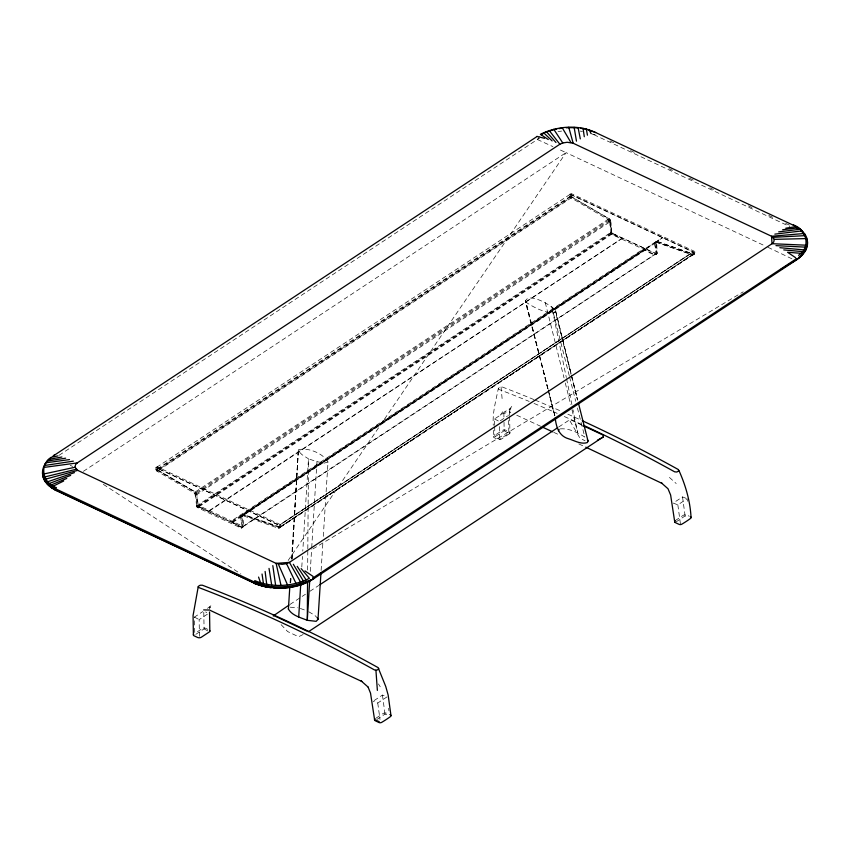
<?xml version="1.0" encoding="UTF-8"?>
<svg xmlns="http://www.w3.org/2000/svg" width="850" height="850" viewBox="0 0 850 850"><rect width="100%" height="100%" fill="white"/><g stroke="black" fill="none" stroke-linecap="round" stroke-linejoin="round"><path stroke-width="0.64" stroke-dasharray="4.25 3.19" d="M307.658 570.01L307.806 550.152M307.817 548.834L308.476 458.819L301.984 454.654L298.223 450.872L298.424 449.756C308.125 447.238 323.127 453.305 328.015 462.039L323.223 537.413M509.618 415.374L509.979 408.754L511.785 406.438M279.427 526.947L278.556 528.307L279.501 528.031L279.363 525.321L155.922 467.468L157.08 466.767L280.426 524.62L280.447 527.085L243.493 514.526L242.239 514.919C245.438 530.836 242.239 529.518 231.455 520.923L644.226 248.381C645.256 251.058 654.585 256.158 655.711 253.768L242.016 526.989M280.574 527.212L280.617 526.161L280.564 527.329L278.609 528.307L242.335 515.472C237.49 516.396 245.756 527.499 240.901 527.967L197.742 507.726L196.467 505.793L197.667 505.081A1.594 0.924 56.6 0 0 198.932 506.94L242.431 527.372L243.089 526.447L242.25 515.791L243.121 514.728L279.714 527.553L280.574 527.212L278.906 528.371M693.377 253.619L693.334 254.671L692.484 254.936L693.462 254.692C691.762 251.993 696.192 249.262 694.524 253.991L693.621 254.267L657.422 241.474C650.856 241.974 659.717 253.789 654.861 254.628L611.702 234.387L610.428 232.464L611.617 231.752A1.594 0.924 56.6 0 0 612.893 233.601L655.977 253.81L657.071 253.077L656.657 241.474M655.701 254.628L657.039 253.119L656.211 242.462A2.146 1.254 56.6 0 1 656.668 241.357L693.664 254.214L694.524 253.884L694.567 252.833L693.419 254.118M290.647 582.792L291.029 576.194M292.007 559.045L298.223 450.872M290.668 582.824L291.051 576.236M292.049 559.109L298.424 449.756L299.328 449.076M310.271 571.402L311.631 548.93M311.716 547.602L316.944 461.667L308.476 458.819L302.77 551.151M290.062 582.749L290.477 576.173M291.55 559.045L298.424 449.756M301.793 566.982L302.441 556.431M547.846 388.737L525.374 301.824C527.181 291.104 552.404 305.671 555.486 310.431L571.274 374.393L555.486 310.431M321.119 570.467L322.883 542.704M209.674 609.036L209.886 606.9L209.78 607.92L211.65 605.211L205.264 609.971M509.979 408.754L509.543 413.015L509.873 409.764L510.946 408.127L504.241 412.016L510.776 412.462M195.288 491.927L608.058 219.374L608.855 220.065L609.737 222.02L196.966 494.562L195.288 491.927L158.408 470.454L157.569 469.476L157.335 466.841M242.027 527.138A1.594 0.924 56.6 0 0 243.089 526.373L241.899 527.159A1.594 0.924 56.6 0 1 240.837 527.924L242.027 527.138L241.06 516.577L242.261 515.865A2.146 1.254 56.6 0 1 242.718 514.686L249.698 510.234L243.472 514.803M657.475 241.347L655.477 242.144A2.146 1.254 56.6 0 0 655.021 243.249L656.232 242.494M693.664 254.214L280.447 527.085M654.861 254.628L654.787 254.596A1.594 0.924 56.6 0 0 655.849 253.831L654.883 243.185L655.509 241.931L692.452 254.777L693.281 254.054L693.069 251.961L280.256 524.471L280.691 526.702M209.291 510.531L208.356 511.211L198.401 506.388L196.732 493.956L195.288 492.065L158.408 470.603L157.324 469.551L156.974 466.82L157.452 469.487L156.262 470.252L157.282 471.421L158.408 470.603M609.737 222.02L611.161 233.846L621.966 238.499L208.356 511.211M533.938 399.585A1512.926 879.569 56.6 0 0 502.424 387.047L500.342 387.079A5.482 2.805 -8.3 0 0 498.366 388.386L498.249 388.779C495.933 400.807 492.299 412.877 493.287 425.266M657.071 253.077L657.039 253.045A1.594 0.924 56.6 0 1 655.977 253.81L242.516 527.074M570.01 194.363L157.25 466.905M195.266 492.139C193.343 493.786 198.857 502.191 196.477 505.867A1.594 0.924 56.6 0 0 197.742 507.726L198.921 507.004M157.569 469.476L570.329 196.934L569.883 194.14L693.398 252.099L569.925 194.14C571.296 191.324 573.336 199.846 570.69 197.498L157.93 470.05M612.871 233.676L611.702 234.387A1.594 0.924 56.6 0 1 610.428 232.539C613.094 228.299 607.059 220.989 609.237 218.737L572.358 197.274M611.617 231.752L610.725 221.149L609.535 219.109L572.294 197.391L571.285 196.212L570.945 193.439L694.45 251.324M59.096 455.292L537.508 139.4L539.442 136.319M157.197 468.807L156.071 469.593L155.911 467.521L279.438 525.438M196.467 505.793L195.617 495.252L196.764 494.487L197.54 505.091L198.401 506.728L242.016 527.212M571.232 198.093L570.021 196.191L571.179 194.979M288.15 560.469L566.058 152.628L764.405 245.618M500.278 415.161L503.062 411.421M279.671 527.606L242.718 514.686M525.374 301.824C533.949 307.477 543.331 312.492 553.807 312.949L555.284 311.546L571.009 374.308M581.931 425.149L570.318 419.698L569.479 420.038L579.923 438.132L585.034 440.757M553.807 312.949L554.986 311.897M655.329 242.409L656.285 242.133L692.559 254.968M243.525 514.686L249.666 510.202M83.374 471.336L566.058 152.628L557.685 148.792M157.399 468.881L570.169 196.329M571.285 196.212L570.222 196.913L569.989 195.766M570.658 197.593L571.721 196.892M156.963 471.197L158.036 470.496L195.224 492.182L196.701 494.509M570.924 197.869L571.986 197.168M158.408 470.454L571.179 197.912L608.111 219.555L609.599 221.946L610.789 221.159A2.146 1.254 56.6 0 0 610.109 219.523L609.237 218.737M158.036 470.496L156.697 470.932L194.523 493.149L195.585 492.447M608.472 219.81L609.535 219.109M196.095 492.607L608.855 220.065M195.649 495.284L195.617 495.252A2.146 1.254 56.6 0 0 194.969 493.648L196.053 492.947M608.951 220.309L610.013 219.608M195.309 494.147L196.382 493.446M609.269 220.819L610.332 220.118M196.701 493.563L609.461 221.011M195.542 494.711L196.605 493.999M609.492 221.372L610.555 220.671M196.605 506.366L197.667 505.665M610.566 233.038L611.628 232.337L610.661 221.17M197.986 505.793L610.746 233.24M196.913 506.951L197.976 506.239M610.863 233.612L611.926 232.911L612.829 233.729M198.401 506.388L611.161 233.846M197.338 507.439L198.401 506.728M611.288 234.101L612.351 233.399M198.921 506.781L611.681 234.239M208.866 511.296L621.966 238.499M231.636 521.571L644.406 249.018M242.239 514.919L655.509 241.931M241.368 515.748L242.696 514.813M242.059 515.44L243.121 514.728M243.493 514.526L657.082 241.4M232.05 522.166L644.81 249.624M655.169 242.781L662.437 237.66L656.359 242.176M242.112 515.727L654.883 243.185M232.571 522.559L645.341 250.017M241.368 528.084L243.036 526.936M655.318 254.745L656.997 253.608M241.74 527.967L242.803 527.266M280.341 524.567L693.111 252.014L279.363 525.321L279.469 527.446L692.452 254.777M280.521 526.596L693.281 254.054M280.139 527.351L692.909 254.798M692.856 255.032L694.524 253.991M194.735 632.474L194.469 617.089L202.736 611.628M494.668 425.351L494.562 418.944L503.859 412.803L508.523 415.342M199.421 636.299L199.134 619.629L208.431 613.487L205.636 611.968M500.257 420.803L507.493 416.022M195.808 634.355L204.074 628.894L203.788 612.234M508.619 420.474L508.831 433.288L499.534 439.429L494.87 436.889L504.167 430.748L503.986 420.495M289.988 604.446L301.049 597.136M302.154 596.413L305.479 594.224M309.899 591.303L318.75 585.459M558.758 426.976L569.819 419.677M374.17 700.538L382.436 695.077L387.047 696.883L377.751 703.024L373.139 701.218M685.982 498.281L682.529 496.921L673.232 503.062L677.843 504.868L687.14 498.727L687.48 501.266M376.146 718.101L383.106 713.501A2.699 1.509 -4.5 0 1 386.814 713.278L390.426 714.967M675.24 520.604L683.198 515.344A2.699 1.509 -4.5 0 1 686.906 515.132L689.308 516.258M376.773 719.557L385.029 714.096L389.64 715.912M675.824 522.081L685.121 515.939L688.585 517.299M655.477 242.144L662.458 237.681M537.508 139.4L539.644 138.093M312.885 548.941L743.197 291.837M303.121 634.525L298.945 636.576A2.592 1.201 47.6 0 1 297.957 636.459L287.651 631.561L279.894 623.369M328.015 462.039L324.286 463.091L316.944 461.667M656.763 253.927L610.566 232.602L197.806 505.144L242.951 526.309M591.133 133.62L593.821 134.661L595.68 134.279M290.233 607.187L297.893 607.782M560.267 428.878C569.086 428.134 577.543 432.533 584.811 437.07L577.023 406.385M242.409 515.514L241.528 515.472A2.146 1.254 56.6 0 0 241.06 516.577M580.231 131.091L582.42 131.452M300.348 608.462L307.721 611.139M70.221 465.322L72.611 466.416M537.359 139.496L552.904 146.604M516.747 415.225L540.621 426.264M553.754 432.342L559.725 435.104M578.818 443.934L585.99 447.249M610.109 141.036L613.711 142.726M630.541 150.62L634.143 152.309M669.014 168.661L672.616 170.351M689.446 178.234L695.459 181.061M709.888 187.818L713.49 189.508M748.351 205.859L751.963 207.549M768.793 215.443L774.807 218.259M785.623 223.327L790.426 225.579M593.821 134.661L789.746 226.525M207.825 629.351L205.413 628.224A1.966 1.105 -4.5 0 0 202.725 628.384A111.966 62.773 -4.5 0 0 196.648 632.251M767.964 247.297L792.115 258.899M494.562 418.944L499.226 421.483M504.167 430.748L508.831 433.288M194.469 617.089L199.134 619.629M204.074 628.894L208.749 631.444M308.731 611.745L314.797 615.357L317.358 617.929M103.339 484.351L240.89 573.984M669.439 477.445L676.196 483.533M378.473 683.942L380.226 686.768M611.628 232.337L611.926 232.911M498.249 388.779L498.865 389.396A1512.926 879.569 56.6 0 1 529.168 401.423M156.071 469.529L156.262 470.252L156.039 469.094M548.176 390.012L554.784 415.576M547.984 388.663L525.47 300.305L547.772 388.567M548.314 389.938L554.838 415.544M571.497 375.679L577.66 400.053L571.593 375.679M569.245 375.689L551.724 306.648L566.312 377.485M569.564 376.975L575.726 401.264M549.068 393.688L554.561 415.438M571.338 375.594L577.437 399.925M545.232 302.483L564.028 377.899M565.303 383.01L570.722 404.738M571.997 409.849L577.724 432.862L572.953 409.679M566.578 378.771L571.891 404.526M682.529 496.921L685.121 515.939M677.843 504.868L680.436 523.887M388.609 708.305L388.949 710.834M382.436 695.077L385.029 714.096M377.751 703.024L380.003 719.514M501.064 386.92L502.35 401.381M509.639 416.638L509.926 433.118M503.859 412.803L503.965 419.209M499.322 426.604L499.534 439.429M494.689 426.636L494.87 436.889M493.372 430.323L493.478 436.645M558.036 131.644A40.917 22.939 -4.5 0 1 561.584 131.091M535.16 400.084A1512.926 879.569 56.6 0 1 560.713 411.007M567.874 414.184A1512.926 879.569 56.6 0 1 581.028 420.144M534.034 403.442A1512.926 879.569 56.6 0 1 557.154 413.355M564.315 416.532A1512.926 879.569 56.6 0 1 582.261 424.703M509.352 433.829L501.383 439.089A2.699 1.509 -4.5 0 1 497.686 439.312L494.073 437.623A1.966 1.105 -4.5 0 1 493.892 436.124A111.966 62.773 -4.5 0 1 502.817 430.228A1.966 1.105 -4.5 0 1 505.506 430.079L509.118 431.768A2.699 1.509 -4.5 0 1 509.352 433.84"/><path stroke-width="1.27" d="M209.546 612.011L209.833 631.263M307.572 581.931L307.286 620.319L316.168 621.318L317.996 619.395L320.949 573.112M309.708 580.656L307.286 620.319C300.741 617.589 292.156 615.676 288.405 609.089L289.818 586.702M298.701 617.1L300.73 584.131M578.627 403.899L588.03 441.086L587.35 442.563C581.071 444.656 574.547 440.619 568.703 438.823C558.928 436.114 556.187 427.019 555.209 417.987M288.405 609.089L288.49 608.334M558.439 430.78L559.13 429.335M58.013 455.897L51.213 457.279C38.654 465.12 42.999 483.608 56.429 487.613M798.543 255.34C811.102 247.509 806.767 229.022 793.326 225.016L800.934 229.872L804.961 234.292A42.086 23.63 -4.2 0 1 804.642 250.92M75.002 467.256L75.512 464.716L77.254 462.91L559.874 144.234L562.774 142.981L567.194 142.269L573.176 143.246L771.534 236.247L774.286 239.36L773.766 241.899L772.023 243.706L289.414 562.381L286.514 563.635L282.083 564.347L276.112 563.369L77.754 470.369L75.002 467.256L43.573 474.045M390.947 715.403L388.152 695.024L385.741 686.46L378.112 667.622A1512.926 879.739 56.6 0 0 202.332 585.204L200.249 585.236A5.482 2.805 -8.3 0 0 198.273 586.532L193.067 615.517L193.386 634.791M378.739 668.419L378.632 668.876A5.482 3.326 -0.4 0 1 376.656 670.172L374.553 669.97A1512.926 879.739 56.6 0 0 198.773 587.552L198.156 586.925M582.218 420.697A1512.926 879.569 56.6 0 1 678.204 469.476L678.725 470.719A5.482 3.326 -0.4 0 1 676.749 472.026L674.656 471.824A1512.926 879.569 56.6 0 0 583.451 425.266M803.346 253.289A40.917 22.939 -4.5 0 1 801.847 255.181L796.312 260.015L312.736 579.371L301.41 584.492A42.086 23.598 -4.5 0 1 275.581 587.934L259.494 585.14L254.341 583.121L254.788 580.614C272.064 587.998 292.687 586.649 309.389 578.329L301.134 568.597M49.343 459.882L50.671 457.874M288.883 605.179L273.264 615.921M308.401 631.752L603.468 436.772L602.841 434.945L583.089 425.691M48.365 459.946L45.337 463.601L44.03 467.234A42.086 23.598 -4.5 0 1 45.581 464.546M801.539 254.554L806.066 249.602M52.987 456.131L54.273 455.026M799.043 258.039L801.847 255.181M797.056 259.516L800.116 256.987M541.216 134.831L544.903 132.558M312.874 579.275L313.692 578.68L312.864 576.268L304.948 570.934M797.661 259.069L780.768 269.397M312.885 577.989L796.918 258.379M53.688 455.653L537.019 136.521M319.855 584.726L557.653 427.709M313.692 578.68L304.47 583.387M312.736 579.371L296.533 584.704A42.086 23.598 -4.5 0 1 266.252 585.703L254.246 581.952L55.888 488.952L48.971 484.638L44.944 480.218A42.086 23.556 -4.8 0 1 45.422 463.611M597.423 440.204L603.234 437.081M53.444 486.041L63.686 481.015M794.017 225.548L595.659 132.547C578.499 124.302 557.249 125.991 540.366 134.3L548.271 139.517M307.36 582.165L310.59 580.678M51.531 484.819L66.757 478.454M49.64 483.374L70.667 475.394M545.859 132.154L553.371 129.806M47.844 481.706L74.46 472.621M799.234 256.636L801.401 255.956A42.086 23.598 -4.5 0 0 807.234 240.539M45.741 479.103L77.754 470.369M44.551 476.988L76.181 469.274M48.96 459.34L61.933 457.002M47.419 461.029L65.652 458.192M785.804 228.172L796.312 226.589M44.604 465.481L73.344 461.157M46.123 462.772L69.498 459.595M43.881 467.436L77.254 462.91M782.648 229.723L798.224 227.811M778.674 231.869L800.116 229.256M774.839 234.133L801.911 230.924M804.015 233.527L771.534 236.247L772.023 243.706L805.874 245.183M773.096 237.341L805.205 235.641M296.533 584.704L301.41 584.492M774.286 239.36L806.183 238.584M42.925 470.379A42.086 23.598 -4.5 0 0 42.851 476.297C44.338 482.821 50.033 487.114 55.686 489.993L256.424 584.109L265.625 586.957L280.861 588.296A40.917 22.939 -4.5 0 0 307.328 582.367M203.649 609.907L209.939 610.045M775.954 245.629L805.152 247.137M275.581 587.934L280.861 588.296M800.806 253.289L787.557 252.269L795.483 257.603M779.843 247.69L803.633 249.847M783.753 249.921L802.336 251.589M273.402 615.4L306.892 631.104M275.304 588.211L266.252 585.703M796.429 227.906L798.872 228.31M271.108 587.849L265.965 586.798L263.075 585.023M584.715 129.03L586.829 129.487M536.892 136.361L544.542 138.337M587.871 129.774L595.659 132.547M254.49 583.536L256.424 584.109L56.132 490.535L49.385 486.072L47.207 483.013M265.625 586.957L259.951 584.152M262.246 586.139L259.494 585.14L257.316 583.249M802.697 231.498L800.7 230.764L804.961 234.292M375.732 720.237L379.196 721.597M256.838 584.194L259.101 585.151M543.012 427.369L552.564 431.789M210.683 610.608L361.909 681.519L361.207 680.967L367.922 686.906M585.99 447.249L662.001 483.374L661.3 482.821L668.015 488.761L670.629 495.029L674.751 522.081M48.971 484.638L51.521 487.634L56.132 490.535L51.032 486.2M51.861 487.656L53.38 488.697M45.135 481.546L51.096 487.146L47.494 484.373L44.944 480.218M543.617 132.706L552.117 140.919M546.359 131.58L555.964 142.492M49.066 485.424L43.86 479.294M802.591 232.464L804.95 235.301M549.227 130.571L559.874 144.234M553.775 129.285L562.774 142.981M297.224 566.366L306.138 579.912M293.335 564.294L303.397 581.039M562.243 127.755L570.956 142.577M42.851 476.297L45.209 480.335M300.528 582.048L289.414 562.381L276.112 563.369L280.999 585.363M589.188 129.806L591.026 133.577M286.514 563.635L295.981 583.344M587.382 439.631L588.03 441.086M278.322 564.039L287.513 584.874M317.358 617.929L317.996 619.395M368.05 686.991L370.536 693.175L374.659 720.226M678.831 470.273C685.536 485.18 690.147 500.862 691.039 517.257M258.57 577.076L260.567 582.824M806.225 237.543L806.905 239.541M568.756 127.266L573.176 143.246M578.085 127.596L580.316 138.869M586.309 129.009L587.446 135.182M574.133 127.309L576.47 141.143M269.025 568.395L271.681 585.023M583.047 128.308L584.29 136.722M262.044 574.016L263.447 583.61M272.818 565.622L275.623 585.321M265.115 571.455L266.709 584.311M796.216 258.846L796.312 260.015M55.888 488.952L55.983 490.121M375.934 670.278L377.368 690.402M390.416 714.967A1.966 1.105 -4.5 0 1 390.607 716.476A111.966 62.773 -4.5 0 1 381.682 722.362A1.966 1.105 -4.5 0 1 378.994 722.521L375.381 720.821A2.699 1.509 -4.5 0 1 375.147 718.76M554.487 129.54A42.086 23.598 -4.5 0 1 556.75 129.051M558.939 128.658A42.086 23.598 -4.5 0 1 561.149 128.329M566.185 127.829A42.086 23.598 -4.5 0 1 577.299 127.936M580.486 128.286A42.086 23.598 -4.5 0 1 583.653 128.796M209.748 630.519A2.699 1.509 -4.5 0 1 209.259 631.986L201.301 637.245A2.699 1.509 -4.5 0 1 197.593 637.457L193.991 635.768A1.966 1.105 -4.5 0 1 193.8 634.27M675.24 520.604A2.699 1.509 -4.5 0 0 675.484 522.676L679.086 524.365A1.966 1.105 -4.5 0 0 681.774 524.216A111.966 62.773 -4.5 0 0 690.699 518.319A1.966 1.105 -4.5 0 0 690.519 516.821"/></g></svg>
